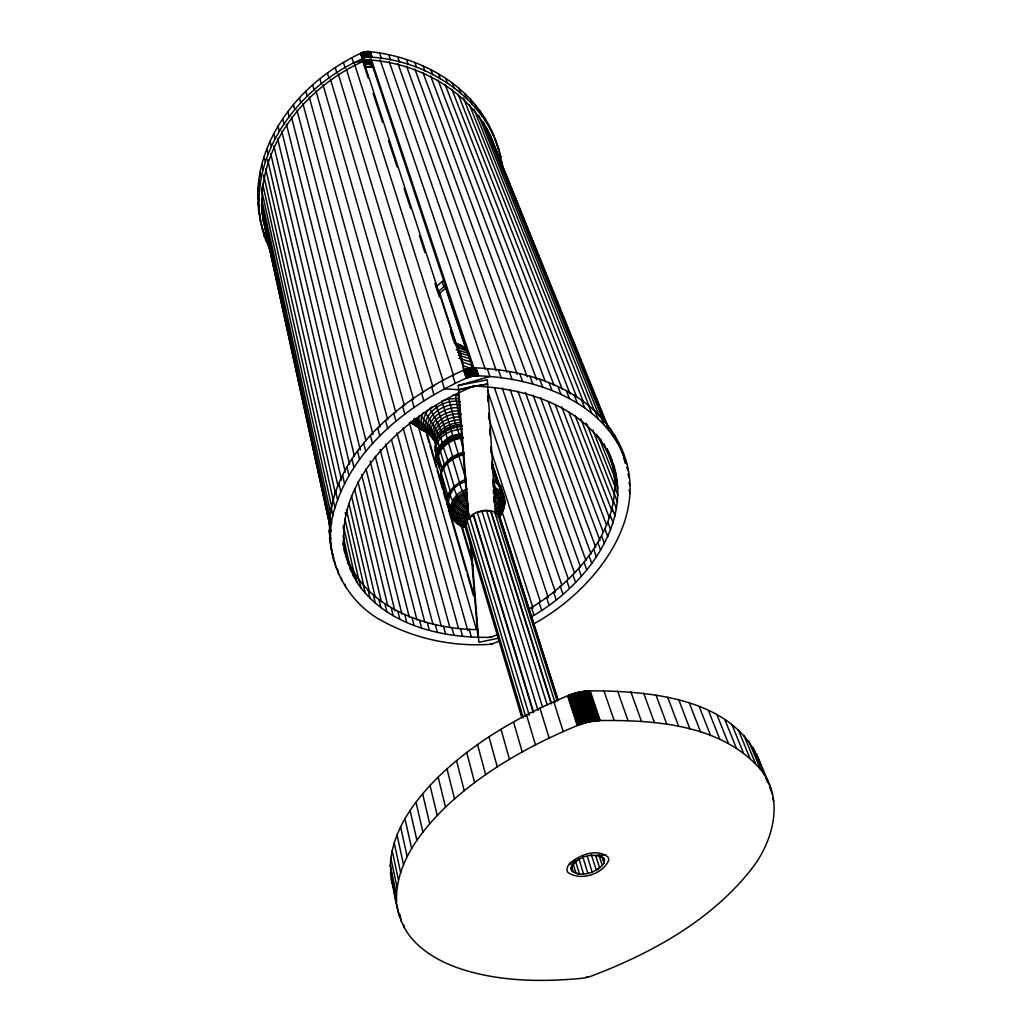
<?xml version="1.0" encoding="UTF-8"?>
<svg xmlns="http://www.w3.org/2000/svg" width="1032" height="1032" viewBox="0 0 1032 1032"><rect width="100%" height="100%" fill="white"/><g stroke="black" fill="none" stroke-linecap="round" stroke-linejoin="round"><path stroke-width="1.5" d="M450.545 492.187L443.425 468.012L443.734 465.329M332.24 553.784C313.315 468.76 394.418 401.087 463.639 370.166L469.457 368.243L472.088 376.228L466.245 378.163C409.588 403.77 354.079 446.198 334.974 507.783C320.217 551.785 343.424 601.501 384.227 622.025C416.618 639.298 454.686 647.064 491.297 644.2M472.088 386.69L487.607 384.085L473.533 386.381C401.667 414.258 309.084 498.92 357.085 582.512C385.633 624.824 440.612 638.034 488.897 637.35C492.341 637.131 495.412 635.338 498.508 634.035M441.219 474.694L442.031 482.021L447.385 500.494M257.703 195.061C258.632 132.019 306.04 78.613 361.097 53.148C364.606 51.6 367.237 50.684 366.812 56.941C302.763 82.65 248.144 150.84 260.838 222.654L258.555 210.025L257.703 195.061L258.864 200.389M448.262 497.153L441.128 472.617L442.341 469.263L438.278 455.409C434.511 453.409 438.536 449.062 435.62 446.327L437.607 441.799L441.477 437.271L440.625 434.395L445.153 430.834L450.584 428.087L462.517 425.726M447.359 500.533L440.767 477.868L440.883 475.391M462.259 433.762C458.053 434.717 442.651 435.659 448.494 442.922L452.661 456.763L447.398 460.891L447.127 462.671L454.467 487.504M445.153 430.834L446.03 433.711L441.064 437.542L442.238 444.083L447.888 460.466L443.463 465.819M497.979 482.15C500.946 489.852 502.326 499.978 494.792 505.861L496.715 508.363L497.076 514.452C511.343 509.666 503.435 485.827 493.296 480.977L493.296 479.042C502.365 482.344 501.565 492.225 504.313 499.617M528.861 609.086C582.1 578.23 635.157 512.698 606.829 448.61C641.478 514.104 587.556 585.183 531.312 616.801M624.179 456.763C600.895 399.216 533.351 377.312 476.01 375.738C474.785 375.803 473.559 375.945 472.359 376.177C470.94 372.475 467.47 367.018 473.108 367.779C526.191 369.482 585.776 387.49 614.646 435.53C660.016 508.479 597.012 589.504 533.144 624.192M419.173 415.986C416.335 428.667 430.705 432.782 435.736 442.109L426.577 430.821L412.516 420.759L416.838 426.281L430.976 435.04L429.299 433.879M423.262 412.503C419.637 418.644 420.733 426.861 425.997 431.737M390.29 865.526C391.941 830.605 414.322 800.871 438.161 777.083C475.107 741.402 520.412 715.473 567.587 695.787L578.875 692.175L588.717 721.923L600.16 720.517C655.707 719.962 721.239 724.541 760.403 769.253C785.636 800.032 772.426 844.228 749.168 871.95C708.816 921.795 650.495 953.542 591.452 976.066C587.479 977.304 583.39 978.181 579.262 978.594C538.407 982.167 496.147 981.29 457.073 967.642C438.136 960.728 419.702 950.085 407.821 933.38C394.688 913.501 394.211 888.178 390.29 865.526L396.494 894.938L396.623 901.994M396.494 894.938C398.468 860.004 421.469 830.657 445.514 807.114C483.35 771.368 529.403 745.427 577.249 725.586L588.227 722.026L578.384 692.279L590.149 690.847C650.534 690.898 737.596 698.083 760.816 765.396M437.181 457.382L435.233 450.816L435.852 450.107C431.957 435.607 448.314 424.307 461.472 424.616L461.523 426.5L458.892 426.771M435.93 444.599L436.265 440.561L438.226 437.091L445.811 429.789L435.697 405.318M436.472 452.158C434.008 453.474 441.012 471.534 437.465 460.672M436.097 458.015L436.781 451.487M436.239 458.389L437.039 451.178M436.459 458.75C436.484 445.463 450.584 437.181 462.465 435.891M436.73 459.085C435.981 445.785 451.281 439.58 459.717 435.71C458.608 432.614 457.627 429.454 456.505 426.345M437.065 459.395C436.962 447.153 449.359 439.464 460.091 437.168L459.975 436.652M498.869 517.29L501.217 514.259L501.629 512.066M440.69 477.519L441.193 470.94M440.767 477.868C440.69 465.303 453.19 457.112 464.245 454.532M450.378 509.963C439.851 498.353 454.157 483.195 465.755 479.493M466.503 527.623C444.057 523.495 446.185 494.741 467.303 489.155M261.896 187.063L261.586 190.082L331.659 506.777M501.023 486.214L501.642 491.064M452.661 456.763L452.429 458.956L459.795 483.44M450.584 428.087L466.154 480.267M465.935 529.429C461.897 513.11 490.458 503.513 499.54 516.335L558.17 700.315M503.964 505.886L503.887 508.415L501.526 513.214M495.553 488.007L495.94 494.135L494.522 499.269C501.475 501.939 503.655 510.853 499.114 516.645C506.867 508.995 506.699 492.703 495.553 488.007L493.296 480.977M492.832 469.392L492.793 466.309M441.077 472.282L444.366 464.723L440.277 450.881C436.897 448.61 440.174 444.624 437.607 441.799L437.284 438.51L440.625 434.395M498.572 513.988L499.024 510.53L498.172 507.318L496.07 504.571M502.919 510.711L504.132 504.958C503.603 499.114 498.714 494.573 493.18 493.283M504.132 504.648C505.977 498.275 501.617 491.98 495.902 489.387M436.652 455.667C434.42 459.356 438.536 463.948 440.625 466.735M604.004 863.216L604.094 858.779C594.393 851.013 575.224 857.024 571.109 868.622L571.702 870.698C581.274 878.142 597.335 872.35 604.004 863.216L601.579 855.541M431.969 406.905C422.023 413.097 419.469 430.034 431.402 435.543M437.039 454.119L436.472 454.957L435.233 450.816L435.62 446.327L438.136 441.386M436.407 452.532L438.806 446.882M436.42 452.919L439.026 446.65M436.497 453.306C440.122 442.56 451.461 436.252 462.233 435.027M436.652 453.693C440.264 442.96 451.59 436.652 462.349 435.44M441.115 471.263L444.366 464.723M441.051 471.934L444.134 464.903M441.128 472.617C444.47 462.671 454.338 456.531 464.142 454.196M494.522 499.269L493.748 500.92C500.262 503.41 502.3 511.73 498.056 517.135M469.431 514.439L467.341 512.878L466.09 515.51L466.503 520.515C458.879 524.037 450.339 519.212 449.758 510.75M502.829 509.627L504.042 507.176M500.004 515.987C504.803 509.86 502.52 500.404 495.141 497.566M569.625 863.578L567.548 866.661L566.865 869.602L567.626 872.195C579.945 881.586 603.385 874.22 608.841 859.888L608.196 857.269C597.18 847.878 579.197 854.844 569.625 863.578L579.494 859.23M438.536 447.462L442.509 442.393M438.484 447.811C443.786 440.109 452.777 435.336 461.988 434.369M438.51 448.172C443.837 440.432 452.867 435.646 462.104 434.666M443.296 466.387C447.875 459.292 455.589 454.828 463.69 452.932M443.27 466.696C448.056 459.756 455.718 455.241 463.845 453.358M443.257 467.006C448.082 460.04 455.77 455.512 463.948 453.603M443.283 467.328C448.12 460.337 455.847 455.796 464.039 453.887M468.425 509.86L467.045 509.021C462.8 512.582 460.659 519.754 465.432 523.792C459.459 526.488 454.312 521.599 451.629 516.581C446.792 505.693 457.008 495.167 466.438 491.18M467.651 510.776C464.181 513.897 463.097 519.896 466.954 523.172M498.585 516.581L500.546 514.336M499.307 516.439L501.217 514.259M437.555 290.521L436.278 286.612L444.379 279.711M437.981 291.824L446.108 284.922M439.709 293.23L445.695 288.276M444.353 432.537L442.367 434.085L441.141 432.666M442.199 442.793L447.217 438.703L446.03 433.711M442.135 443.05L452.88 436.278L461.859 434.124M447.191 461.304L452.313 457.189M447.088 461.794L452.248 457.808L463.768 453.125M459.111 482.821L465.471 499.243C457.073 503.655 449.681 516.181 458.363 523.869M465.471 499.243L466.412 500.817C456.183 505.254 450.855 521.921 463.613 526.733L465.935 526.63C454.686 522.373 459.433 507.692 468.438 503.784M468.218 506.106C461.085 509.692 457.382 521.586 466.077 525.572M596.161 870.169L599.618 868.028L595.787 855.76M445.36 429.364L450.649 427.338L441.696 401.009M449.9 429.17L446.34 430.976L445.54 429.957M445.76 433.866L451.461 430.963L462.194 428.732M447.05 439L452.842 436.072M452.377 457.047L458.376 453.887M452.274 457.37L463.549 452.635M366.683 59.83C306.672 85.153 255.239 146.918 262.67 214.953M466.438 481.441C442.715 486.988 443.27 518.683 463.613 526.733M466.967 492.664C458.827 496.315 450.791 503.68 450.971 513.252L457.37 517.651L465.806 518.116L469.25 519.406M467.586 494.225C458.466 498.069 448.559 508.247 453.229 518.786M467.045 496.457C458.672 500.314 449.939 509.976 454.299 519.677M364.025 65.287C371.262 64.835 363.587 57.315 365.251 64.745M500.262 640.859L491.503 644.149M365.096 64.81L364.27 62.268L364.631 65.003M366.489 67.209L365.354 67.699L367.792 66.848M472.888 368.579L370.952 61.417L363.2 62.746L362.851 59.83M494.509 512.246L500.404 509.627L503.513 506.248L502.442 502.094L499.746 498.546L495.618 495.85M363.509 60.914L369.172 59.508M443.115 400.597L448.791 398.92L458.724 398.481M450.391 426.809L461.665 425.21M458.337 453.912L463.394 452.429M458.324 454.325L463.613 452.764M472.346 516.245L469.586 517.058L529.261 715.344M434.601 385.749L431.544 386.639L433.969 394.675M468.967 518.98L458.247 385.478L489.942 376.512L487.233 368.553M491.619 636.873L489.774 637.26M491.361 636.938L490.406 637.157M587.995 977.046L587.234 977.227M585.686 977.575L588.769 976.84M366.36 59.908L353.512 62.836L351.899 57.753M441.954 380.769L444.444 388.806L458.595 389.748L473.456 386.394M458.595 389.748C464.645 389.038 470.502 385.994 476.668 386.226C527.249 388.574 584.847 406.995 609.357 455.073M490.858 644.278L491.942 644.045M578.384 692.279L579.829 691.969L589.698 721.703M498.533 638.137L478.861 642.33L470.876 542.858M489.774 644.471L492.793 643.826M489.955 637.234L491.542 636.899L490.032 637.221M487.414 511.382L490.523 510.75L551.191 703.682M487.904 511.382L490.858 510.776L551.565 703.695M366.605 67.17L373.468 65.945L368.037 66.796M366.85 59.804C417.302 62.294 469.134 90.248 491.064 137.256M470.244 368.102L468.941 368.36L471.572 376.345L472.875 376.087L470.244 368.102L469.199 368.308L471.83 376.293L472.875 376.087M471.882 386.755L474.294 386.278L473.533 386.381M458.247 385.478L487.349 379.802L495.515 513.562M366.515 61.598L367.353 64.126L371.791 63.958M372.049 56.812L370.359 51.755L364.928 51.91L366.605 56.979C418.27 58.489 471.392 88.404 493.786 135.992C473.998 86.056 421.133 56.799 369.533 51.664C360.955 48.891 370.888 64.448 365.767 51.768L360.516 53.432L362.168 58.489M367.005 61.494L368.824 61.314L369.662 63.855M367.353 64.126L368.501 63.945L367.663 61.404M366.605 56.979L367.65 56.799L365.986 51.742M367.508 61.417L368.334 63.958L367.173 61.468M463.394 437.375C450.7 438.11 433.311 449.346 438.703 463.858M463.458 437.929C446.727 439.09 430.447 454.48 441.373 471.714M459.872 419.766C448.739 419.985 434.769 427.016 434.64 439.555L435.749 441.98C435.904 429.647 449.63 422.759 460.582 422.54L459.214 416.915C446.224 416.244 427.196 429.002 435.736 443.257C432.808 432.988 424.797 424.939 416.515 418.605L418.257 424.32L422.036 429.17M459.214 416.915L457.989 410.955C444.947 410.697 426.293 421.598 431.686 436.665M452.571 395.179L458.479 395.166M369.327 59.508L371.301 59.585M596.367 855.334L606.158 855.141M370.952 61.417L368.992 61.314L369.83 63.855M372.887 66.629L369.25 66.654L373.468 67.054M343.63 545.773L343.024 543.077C354.247 603.901 422.707 629.572 478.01 629.597M369.856 66.641L371.068 66.719M461.33 414.245C446.405 410.994 422.952 428.138 436.175 443.128M460.401 408.156C443.902 404.415 417.96 424.346 434.356 440.109M460.337 401.887C442.431 396.791 412.361 420.385 431.879 436.239M460.014 405.021C443.063 400.558 414.98 422.952 433.44 437.852M458.969 358.336L470.463 361.729M456.196 349.706L467.664 353.125M457.653 352.351L468.825 355.743M458.569 355.24L469.753 358.62M455.563 343.837L460.233 344.907L466.812 349.293M467.341 512.878C457.073 511.124 451.435 501.255 449.423 491.98M459.369 523.301L460.711 525.262L464.942 526.514M465.69 527.171L460.711 525.262M493.257 491.593C498.959 492.935 503.977 497.605 504.532 503.629M493.18 489.968L500.585 493.838L503.526 497.734L500.662 504.867L495.141 509.253L495.85 511.898M425.352 430.305L419.611 428.422L410.517 422.036M417.728 426.835L421.675 429.699L427.119 431.492M428.383 432.202L421.675 429.699M411.716 422.836L423.146 430.473L427.635 432.253M424.616 431.26L429.441 433.259M456.789 345.797L466.077 349.216L464.284 347.449L455.318 344.133L460.453 352.673L463.187 365.689L472.527 369.069M462.749 362.09L472.321 365.56L472.45 367.895M458.156 347.771L467.664 351.28M454.145 342.779L460.233 344.907L466.632 349.616M455.151 343.346L464.284 347.449M439.451 437.684L438.045 436.484M469.483 517.329L466.09 515.51C455.499 516.116 448.598 506.557 447.05 497.179M426.59 432.318L427.57 432.86L420.875 428.525L416.98 423.52L415.638 419.095M410.788 421.391L412.684 423.83L416.838 426.281M464.748 526.797C452.7 522.244 457.757 506.518 467.406 502.339L466.412 500.817M455.396 521.534L459.975 524.372M412.31 422.475L414.8 424.126M425.597 431.789L418.566 427.235L414.425 421.933L413.664 419.431M432.885 438.213L434.936 439.58M467.045 509.021L458.543 500.107L453.538 487.078M421.482 416.696L430.834 428.216L437.065 440.561M447.978 506.996L449.075 508.234L446.559 502.287M442.031 482.021L443.554 483.931M437.349 461.098L440.213 464.735M437.297 461.536L440.174 465.2M437.31 461.949L440.2 465.625M437.4 462.349L440.574 466.232M412.4 421.882L415.096 425.339M419.727 427.88L415.702 422.72L414.309 418.179M425.842 413.6L434.188 426.371L438.781 436.639M429.802 408.62L437.413 422.372L441.76 432.963M496.315 150.865L490.032 134.728L482.963 121.686L603.449 421.211M271.197 252.788L264.476 236.805L259.69 217.313M450.571 427.416L451.074 428.577L456.26 427.042L455.886 425.197M491.735 130.948L499.101 149.859L503.358 169.919M756.521 753.618L770.646 787.777M753.076 747.336L764.802 775.445M766.002 778.347L767.795 782.707M769.588 787.068L772.581 794.33M772.607 798.136L773.794 801.038M748.897 741.273L760.403 769.253M743.995 735.442L755.489 763.525M738.344 729.882L749.838 758.056M496.676 142.868L494.625 137.811L496.56 143.396M618.142 442.199L621.277 449.939M499.101 149.859L497.05 144.79L498.611 150.466M623.896 457.305L626.501 463.742M488.381 124.227L490.419 129.271M614.646 435.53L617.794 443.27M731.959 724.593L743.427 752.883M499.011 151.885L501.062 156.954M626.682 466.98L628.243 470.837M484.563 117.674L486.601 122.718M610.583 429.041L613.717 436.794M501.01 160.321L502.545 164.127M627.856 474.191L629.404 478.035M490.032 134.728L608.351 427.429M480.293 111.314L482.318 116.345M495.889 149.821L609.073 430.525M486.73 128.123L605.655 423.107M724.851 719.627L736.293 748.007M628.965 482.757L629.997 485.311M475.571 105.161L477.597 110.192M600.714 416.722L603.836 424.487M629.004 490.084L630.036 492.651M478.745 115.442L599.476 416.541M717.034 714.97L728.424 743.466M470.411 99.227L472.424 104.271M594.935 410.93L598.044 418.708M474.101 109.405L594.355 410.607M609.061 453.732L612.144 461.472M611.305 460.272L614.388 467.999M469.599 105.083L589.259 406.427M603.965 443.67L614.44 470.063M464.813 93.551L466.812 98.595M588.601 405.408L591.697 413.2M613.008 466.928L616.078 474.656M708.507 710.674L719.833 739.273M600.598 438.897L602.133 442.78M614.182 473.688L617.239 481.415M598.534 436.613L615.717 480.073M596.69 434.343L597.721 436.936M614.801 480.525L617.858 488.239M463.497 98.014L583.609 402.467M458.801 88.159L460.788 93.19M581.713 400.184L584.796 408.001M592.884 430.176L615.885 488.626M614.904 487.427L617.936 495.128M699.296 706.739L710.545 735.442M458.169 94.222L576.849 397.346M587.35 425.248L614.337 494.212M614.492 494.367L617.51 502.068M586.253 423.313L587.273 425.906M452.39 83.037L454.351 88.068M574.295 395.295L577.352 403.112M613.563 501.32L616.556 509.021M580.81 418.811L613.46 502.79M451.848 89.204L570.167 394.056M689.415 703.205L700.586 732.011M612.131 508.286L615.098 515.974M445.592 78.239L447.54 83.269M566.375 390.728L569.406 398.558M575.018 415.341L612.079 511.356M445.14 84.495L562.375 389.58M610.196 515.239L613.15 522.927M568.813 411.82L609.615 518.399M678.875 700.07L689.957 728.992M438.419 73.762L440.342 78.793M557.951 386.523L560.957 394.379M607.796 522.153L610.725 529.842M438.071 80.109L554.12 385.465M561.653 406.737L606.687 525.378M604.92 529.029L607.822 536.705M430.886 69.647L432.795 74.678M549.063 382.704L552.03 390.56M667.73 697.361L678.695 726.399M555.255 404.583L603.294 532.306M430.667 76.071L545.386 381.724M493.141 466.954L498.598 483.75M601.579 535.827L604.455 543.516M548.25 401.629L600.005 540.613M423.03 65.88L424.9 70.911M539.71 379.273L542.639 387.142M656.004 695.091L666.827 724.232M597.812 542.561L600.663 550.237M422.927 72.395L536.782 379.866M540.575 397.694L595.735 547.36M593.606 549.192L596.432 556.88M414.864 62.501L416.709 67.532M529.945 376.241L532.835 384.136M643.71 693.285L654.391 722.542M414.877 69.079L527.197 376.912M533.144 395.153L591.026 553.99M262.425 229.814L261.277 224.473L265.805 238.263M588.988 555.719L591.775 563.395M406.415 59.508L408.233 64.539M519.78 373.648L522.631 381.556M525.417 392.457L585.931 560.492M406.543 66.151L517.226 374.384M630.9 691.943L641.44 721.303M583.983 562.118L586.731 569.806M517.935 391.115L580.448 566.865M397.707 56.928L399.487 61.972M509.253 371.494L512.053 379.415M578.578 568.387L581.3 576.075M394.74 891.351L391.334 879.587L390.457 872.672M397.965 63.636L506.88 372.242M617.613 691.092L627.985 720.555M510.169 389.606L574.579 573.082M572.825 574.514L575.508 582.203M388.754 54.761L390.509 59.804M498.392 369.791L501.152 377.738M389.167 61.52L496.237 370.578M502.132 387.903L568.374 579.145M566.71 580.474L569.367 588.163M603.888 690.718L614.079 720.297M494.367 387.529L561.821 585.015M379.608 53.032L381.324 58.076M560.26 586.266L562.879 593.955M380.15 59.83L485.285 369.366M590.149 690.847L600.16 720.517M589.736 690.847L599.734 720.529M589.272 690.859L599.269 720.542M487.568 390.509L555.448 592.213M588.821 690.872L598.818 720.555M588.356 690.898L598.341 720.581M587.892 690.924L597.876 720.607M587.427 690.95L597.412 720.646M586.963 690.976L596.935 720.671M553.5 591.878L556.08 599.566M586.499 691.014L596.457 720.71M586.034 691.053L595.98 720.762M585.557 691.105L595.503 720.8M585.092 691.143L595.025 720.865M584.615 691.208L594.548 720.917M584.138 691.259L594.071 720.981M475.907 367.792L478.577 375.764M370.153 51.729L371.843 56.773M475.662 367.766L478.319 375.751M583.66 691.324L593.581 721.046M369.946 51.703L371.636 56.76M475.404 367.753L478.061 375.738M369.74 51.677L371.43 56.734M475.159 367.753L477.816 375.725M583.183 691.388L593.103 721.11M621.045 449.036L623.367 456.028M369.533 51.664L371.223 56.708M474.901 367.74L477.558 375.725M582.706 691.453L592.613 721.187M369.327 51.639L371.017 56.696M474.643 367.74L477.3 375.713M369.121 51.626L370.81 56.683M474.385 367.74L477.042 375.713M582.229 691.53L592.136 721.265M368.914 51.613L370.591 56.67M474.14 367.74L476.797 375.713M368.708 51.613L370.385 56.67M473.882 367.74L476.539 375.725M581.751 691.608L591.646 721.342M370.965 58.579L474.101 368.618M368.501 51.6L370.178 56.657M473.623 367.753L476.281 375.725M581.274 691.698L591.155 721.433M368.295 51.6L369.972 56.657M473.365 367.766L476.01 375.738M368.076 51.6L369.766 56.657M473.108 367.779L475.752 375.751M580.797 691.775L590.678 721.523M367.869 51.6L369.546 56.657M472.85 367.792L475.494 375.764M580.319 691.866L590.188 721.613L587.26 722.258L577.43 692.498M367.663 51.613L369.34 56.67M370.798 61.404L371.636 63.945M472.592 367.805L475.236 375.79M367.457 51.613L369.133 56.67M370.63 61.378L371.468 63.919M472.333 367.831L474.978 375.816M367.237 51.626L368.914 56.683M370.462 61.365L371.314 63.907M445.334 287.193L466.116 349.913M472.063 367.856L474.707 375.829M488.433 417.212L548.263 597.709M370.307 61.352L371.146 63.894M579.352 692.072L589.207 721.807L587.737 722.142L577.907 692.395M367.031 51.639L368.708 56.696M370.14 61.34L370.978 63.881M471.805 367.882L474.449 375.867M366.824 51.652L368.501 56.708M369.985 61.327L370.823 63.868M471.547 367.908L474.191 375.893M366.605 51.677L368.282 56.734M369.817 61.327L370.656 63.855M471.289 367.947L473.933 375.932M369.65 61.314L370.488 63.855M366.399 51.69L368.076 56.747M369.482 61.314L370.32 63.842M471.031 367.973L473.662 375.958M366.192 51.716L367.856 56.773M369.327 61.314L370.166 63.842M442.135 281.749L443.863 286.96M470.76 368.011L473.404 375.996M546.431 597.283L548.985 604.984M369.159 61.314L369.998 63.842M470.502 368.05L473.146 376.035M368.656 61.327L369.495 63.855M469.986 368.14L472.617 376.138M576.94 692.627L586.769 722.387M368.501 61.327L369.327 63.868M368.334 61.34L369.172 63.881M576.462 692.743L586.279 722.503M365.147 51.871L366.812 56.941M368.166 61.352L369.005 63.894M367.998 61.365L368.837 63.907M364.722 51.961L366.399 57.018M367.831 61.378L368.669 63.919M575.985 692.872L585.789 722.632M364.515 52L366.179 57.057M468.683 368.424L471.314 376.409M575.508 693.001L585.299 722.774M364.309 52.052L365.973 57.108M367.34 61.443L368.166 63.984M468.425 368.488L471.043 376.474M364.103 52.103L365.767 57.16M468.167 368.553L470.786 376.538M575.03 693.143L584.822 722.903M363.896 52.155L365.56 57.212M366.837 61.533L367.676 64.061M467.909 368.618L470.528 376.603M574.553 693.285L584.331 723.045M363.69 52.206L365.354 57.263M467.651 368.682L470.27 376.68M363.483 52.258L365.147 57.328M366.683 61.559L367.508 64.1M467.393 368.759L470.012 376.745M574.076 693.427L583.854 723.2M363.277 52.322L364.941 57.392M366.347 61.623L367.186 64.165M467.135 368.837L469.753 376.822M573.598 693.568L583.364 723.342M363.083 52.387L364.735 57.444M366.192 61.662L367.018 64.203M466.877 368.914L469.495 376.899M362.877 52.451L364.541 57.508M366.025 61.701L366.85 64.242M466.619 368.992L469.238 376.99M573.121 693.723L582.887 723.497M365.857 61.739L366.695 64.281M362.671 52.516L364.335 57.586M365.702 61.791L366.528 64.332M466.374 369.082L468.98 377.067M572.644 693.878L582.396 723.651M362.477 52.593L364.128 57.65M365.534 61.83L366.373 64.371M466.116 369.172L468.734 377.157M365.38 61.881L366.205 64.423M572.18 694.033L581.919 723.806M362.271 52.658L363.935 57.727M365.212 61.933L366.05 64.474M465.858 369.25L468.476 377.248M362.077 52.735L363.728 57.805M365.057 61.984L365.883 64.526M465.613 369.353L468.218 377.338M571.702 694.188L581.442 723.974M361.871 52.813L363.535 57.882M364.902 62.036L365.728 64.577M465.355 369.443L467.973 377.428M364.735 62.088L365.573 64.629M361.677 52.89L363.328 57.96M364.58 62.152L365.405 64.694M465.11 369.533L467.728 377.531M571.238 694.355L580.964 724.142M361.484 52.98L363.135 58.037M464.864 369.637L467.47 377.635M361.29 53.058L362.942 58.127M439.348 292.146L456.338 344.211M464.619 369.74L467.225 377.738M490.819 449.875L540.291 601.475M570.76 694.523L580.487 724.309M361.097 53.148L362.748 58.218M364.115 62.333L364.941 64.874M464.374 369.843L466.98 377.841M570.296 694.691L580.01 724.49M363.187 59.908L464.439 370.488M360.903 53.238L362.555 58.308M363.961 62.397L364.786 64.939M464.129 369.946L466.735 377.944M360.71 53.329L362.361 58.398M463.884 370.062L466.49 378.047M569.832 694.871L579.545 724.67M363.651 62.526L364.477 65.068M463.639 370.166L466.245 378.163M569.367 695.052L579.068 724.851M539.091 602.495L541.594 610.209M363.69 64.281L368.179 78.058M373.158 93.37L382.614 122.447M388.587 140.816L397.062 166.849M404.028 188.275L410.504 208.18M419.469 235.735L424.939 252.569M434.898 283.194L439.387 296.971M450.339 330.653L453.822 341.36M568.916 695.233L578.604 725.032M568.451 695.426L578.139 725.212M568 695.607L577.675 725.406M499.372 485.182L491.8 462.078L493.27 467.29M567.587 695.787L577.249 725.586M491.606 466.309L496.934 482.783M502.042 511.498L533.054 608.08M531.48 607.5L533.944 615.214M557.422 698.496L499.54 516.335M354.608 64.203L453.628 375.519M497.605 513.82L557.164 701.076M452.7 375.261L455.254 383.272M494.651 511.924L554.984 702.482M603.643 857.798L604.623 860.869M553.784 701.708L563.214 731.559M598.921 854.922L602.301 865.654M547.27 705.127L486.498 510.453L477.313 512.323L538.007 710.442M591.388 854.831L596.277 870.118M346.288 68.86L443.102 380.924M462.697 445.914L460.091 437.168M330.485 545.631L333.8 558.26M343.45 62.501L345.023 67.583M481.88 510.982L542.626 707.397M587.402 856.599L592.136 871.937M539.942 708.133L549.153 738.035M582.667 856.328L587.84 873.227M578.862 858.572L583.532 873.936M473.43 514.246L533.647 712.467M473.108 514.4L533.286 712.635M338.238 73.878L432.885 386.665M575.224 860.185L579.52 874.027L576.062 873.485L572.825 862.713M335.271 67.596L336.806 72.704M526.501 714.879L535.466 744.833M571.083 864.648L573.392 872.35M466.967 520.102L525.598 716.26M570.786 867.602L571.702 870.698M436.072 456.815L438.02 463.381M440.767 475.739L442.018 480.538M440.638 476.449L441.967 480.912M440.612 476.81L442.122 482.37M465.432 523.327L523.288 717.872M435.001 447.23L436.201 451.229M436.394 456.041L437.233 458.84M436.201 456.415L438.329 463.639M465.084 526.514L521.844 717.833M330.485 79.219L423.03 392.74M455.938 425.777L448.791 398.92M461.485 524.359L471.947 559.847M460.84 524.462L473.108 566.104M327.402 73.04L328.911 78.148M421.482 392.831L423.855 400.893M435.375 442.883L436.214 445.772M513.497 721.936L522.231 751.915M426.087 430.125L475.417 600.082M426.861 434.885L429.106 442.612M429.996 445.708L436.265 467.328M437.168 470.411L442.535 488.949M443.425 492.045L445.669 499.759M448.352 509.034L466.27 570.812M467.161 573.908L473.43 595.529M266.914 234.664L263.186 219.455L329.827 525.43M323.042 84.882L413.548 399.1M319.856 78.793L321.326 83.927M411.82 399.332L414.129 407.408M418.36 426.706L476.345 629.391M477.713 634.693L478.461 637.299M500.972 729.25L509.486 759.255M469.16 629.223L471.353 637.015M409.382 422.862L467.78 630.565M315.96 90.829L404.492 405.757M312.67 84.843L314.102 89.99M402.57 406.118L404.841 414.206M460.44 628.527L462.607 636.331M488.975 736.809L497.282 766.841M403.125 428.009L458.492 628.32M309.239 97.047L395.875 412.645M305.846 91.177L307.265 96.337M393.785 413.161L396.004 421.262M451.874 627.508L454.003 635.325M396.946 432.847L449.784 627.275M477.532 744.575L485.633 774.619M443.476 626.153L445.579 633.996M302.905 103.51L387.735 419.805M391.541 439.877L441.27 625.947M299.435 97.756L300.815 102.929M385.491 420.424L387.658 428.538M435.272 624.489L437.349 632.345M385.568 444.083L432.924 624.257M466.709 752.509L474.617 782.566M296.971 110.205L380.086 427.119M491.606 461.768L492.393 464.787M293.423 104.567L294.778 109.753M377.699 427.893L379.815 436.02M427.287 622.49L429.338 630.371M380.137 449.539L424.81 622.232M291.476 117.093L372.965 434.614M456.518 760.597L464.232 790.654M419.534 620.18L421.546 628.075M287.838 111.585L289.166 116.784M370.436 435.543L372.5 443.683M375.248 456.247L416.928 619.884M412.026 617.536L414.026 625.457M286.406 124.163L365.973 440.69M370.153 461.123L409.291 617.201M446.985 768.801L454.519 798.845M282.704 118.77L284.006 123.995M363.716 443.334L365.754 451.474M404.802 614.582L406.763 622.515M366.012 468.825L401.938 614.195M623.715 457.447L625.121 463.136M281.788 131.386L360.323 450.004M397.862 611.305L399.81 619.252M438.161 777.083L445.514 807.114M278.034 126.123L279.311 131.348M357.562 451.242L359.562 459.395M361.69 474.681L394.882 610.88M277.621 138.727L354.466 456.273M391.231 607.732L393.166 615.691M357.988 481.828L387.761 605.668M273.828 133.592L275.08 138.843M351.989 459.24L353.95 467.393M430.034 785.429L437.233 815.435M384.949 603.836L386.858 611.821M273.944 146.183L349.577 464.181M354.673 489.271L381.376 601.759M379.002 599.644L380.898 607.642M270.1 141.178L271.339 146.428M347.01 467.29L348.945 475.455M422.643 793.789L429.686 823.755M351.486 495.824L375.325 597.502M270.732 153.704L345.281 472.114M373.442 595.167L375.313 603.178M266.849 148.827L268.075 154.103M342.637 475.391L344.533 483.557M348.958 503.68L369.662 592.948M368.269 590.394L370.127 598.418M415.999 802.135L422.914 832.076M267.636 159.715L341.566 480.061M346.391 509.705L364.386 588.098M363.496 585.337L365.341 593.387M264.089 156.541L265.301 161.818M338.857 483.492L340.728 491.658M345.243 512.736L345.862 515.458M265.753 168.887L338.096 486.42M359.162 580.023L360.994 588.072M344.894 518.619L359.175 581.39M410.104 810.455L416.889 840.345M355.266 574.437L357.085 582.512M261.831 164.281L263.018 169.57M335.697 491.567L337.541 499.746M343.411 525.727L354.75 575.985M343.166 527.429L343.772 530.138M263.637 174.937L335.594 494.354M351.835 568.619L353.654 576.695M343.024 535.737L349.719 565.601M348.88 562.543L350.687 570.644M343.024 540.265L343.927 544.328M346.417 556.261L348.223 564.362M404.983 818.711L411.652 848.549M344.224 548.482L346.262 557.873M260.064 172.034L261.238 177.323M262.721 184.096L334.974 507.783M344.12 550.237L344.817 553.371M258.787 179.761L259.948 185.063M331.207 507.589L333.013 515.755M400.622 826.877L407.188 856.663M261.625 199.137L330.588 512.827M258 187.437L259.161 192.752M329.866 515.458L331.659 523.637M344.998 584.293L345.591 586.989M261.444 204.981L329.763 517.187M261.573 206.439L262.089 212.282L329.853 522.966M265.082 228.059L329.66 524.566M341.282 578.126L341.876 580.835M397.036 834.927L403.512 864.648M329.144 523.237L330.911 531.39M266.088 239.605L266.669 242.288M337.49 569.006L338.664 574.411M257.884 202.595L259.045 207.922M329.002 530.861L330.769 539.014M263.315 231.465L264.476 236.805M334.51 560.995L335.981 567.755M258.555 210.025L259.703 215.353M329.453 538.343L331.22 546.483M332.072 552.739L333.826 560.879M394.211 842.834L400.61 872.492M392.16 850.587L398.481 880.167M390.844 858.16L397.114 887.649M403.589 924.62L404.234 927.665M399.694 914.017L401.306 921.666M391.334 879.587L399.049 915.371M457.989 410.955L455.602 394.869M262.089 212.282L263.766 222.125M471.856 362.245L472.166 364.451M458.234 393.192L468.425 519.548M470.36 543.542L477.88 636.757M463.187 365.689L463.445 369.482M487.581 395.566L487.968 401.977M488.665 413.2L488.962 417.999M489.645 429.222L490.045 435.633M490.729 446.843L491.129 453.254M491.722 462.865L492.109 469.276M492.806 480.499L493.206 486.911M493.799 496.521L494.186 502.932"/></g></svg>
